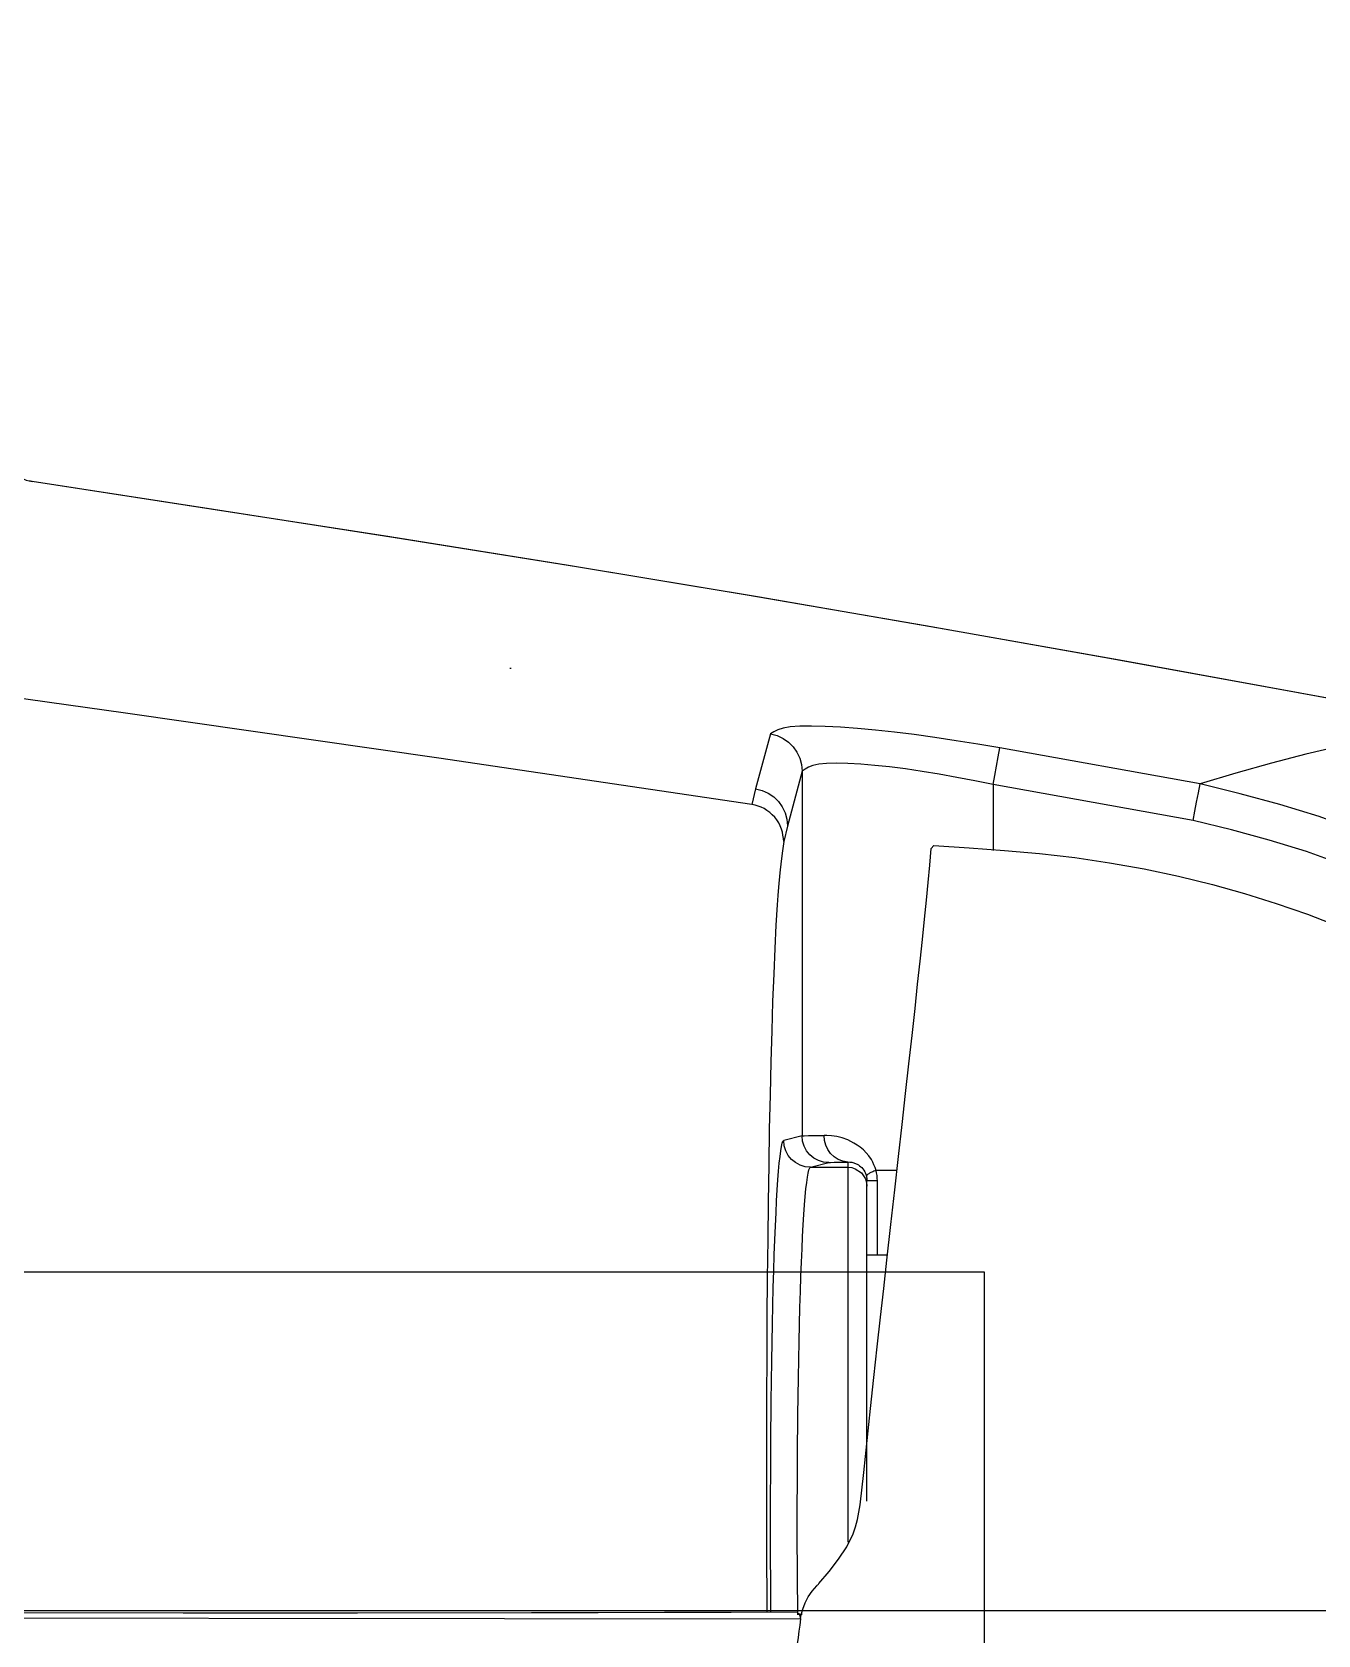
# Model space of a CAD drawing. Header units: millimetres. Extents: x 7294529 to 7346664, y 234399 to 276449.
# Drawn here: x 7302602.61 to 7302636.27, y 250892.88 to 250934.83 of the extents above; entities that cross this region are included whole.
import ezdxf
from ezdxf.xclip import XClip

# ---------------------------------------------------------------- set-up
doc = ezdxf.new("R2010")
doc.units = ezdxf.units.MM
doc.header["$LTSCALE"] = 100
doc.header["$XCLIPFRAME"] = 2
for name, color, linetype in [('BP', 7, 'Continuous'), ('U-39B-EX$0$FUR_욕실', 8, 'Continuous'), ('U-39B-EX$0$HAT', 8, 'Continuous'), ('U-39B-EX$0$S-ELE', 4, 'Continuous')]:
    doc.layers.add(name, color=color, linetype=linetype)

# ---------------------------------------------------------------- blocks, each defined once
blk = doc.blocks.new('U-39B-EX$0$대변기')
blk.add_wipeout([(22.249, 172.542), (8.912, 147.747), (6.746, 136.341), (0, 0), (6.746, -136.341), (8.912, -147.747), (22.075, -172.29), (48.748, -190.928), (71.393, -195), (166.776, -195), (163.874, -199.595), (211.559, -201.09), (211.593, -201.598), (211.811, -202.635), (212.508, -203.592), (213.122, -203.98), (214.154, -204.198), (220.754, -204.198), (220.754, -206.356), (211.679, -206.357), (211.156, -206.396), (210.27, -206.678), (209.31, -207.428), (208.746, -208.406), (208.586, -209.092), (208.561, -209.456), (208.566, -265.023), (208.683, -265.023), (208.781, -265.75), (209.146, -266.635), (209.439, -267.037), (210.115, -267.628), (210.657, -267.918), (211.055, -268.028), (211.754, -268.123), (489.288, -268.123), (490.393, -267.862), (490.867, -267.712), (491.452, -267.223), (492.007, -266.495), (492.243, -265.953), (492.338, -265.585), (492.393, -265), (492.393, -209.472), (492.274, -208.615), (492.053, -208.038), (491.645, -207.418), (491.175, -206.97), (490.657, -206.651), (490.048, -206.44), (489.564, -206.376), (489.288, -206.356), (294.651, -206.356), (294.651, -204.198), (299.371, -204.198), (299.927, -204.142), (300.815, -203.772), (301.133, -203.526), (301.57, -203.013), (301.802, -202.567), (301.976, -201.864), (301.977, -201.814), (356.763, -202.115), (409.646, -200.732), (451.071, -197.491), (521.76, -184.127), (558.832, -171.77), (607.507, -146.927), (640.318, -121.724), (666.396, -92.635), (682.862, -64.812), (689.365, -48.845), (694.462, -30.579), (696.683, -17.3), (697.462, -8.646), (697.701, 0.017), (696.016, 21.31), (691.269, 41.797), (683.337, 62.602), (669.046, 87.706), (652.78, 108.071), (630.642, 128.959), (599.081, 150.929), (558.195, 170.853), (516.937, 184.225), (478.6, 192.501), (440.581, 197.364), (409.565, 199.556), (375.328, 200.688), (311.092, 200.701), (281.722, 200.871), (251.346, 200.76), (223.329, 200.377), (188.294, 199.951), (182.405, 198.155), (177.519, 194.766), (79.796, 195), (40.704, 194.567), (37.247, 193.227), (37.247, 185.308)]).dxf.layer = 'U-39B-EX$0$FUR_욕실'
at = {"layer": 'U-39B-EX$0$FUR_욕실'}
for p, q in [((186.487, -173.181), (186.487, 0)), ((195.349, -186.996), (195.349, 0)), ((172.402, -167.574, 0), (173.838, -167.186, 0)), ((173.838, -167.186, 0), (174.247, -167.088, 0)), ((173.381, -168.407, 0), (174.814, -168.02, 0)), ((174.814, -168.02, 0), (175.222, -167.922, 0)), ((182.923, -168.402, 0), (183.043, -167.921, 0)), ((173.381, -168.407, 0), (182.923, -168.402, 0)), ((195.426, -168.291, 0), (195.423, -168.3, 0)), ((195.441, -168.3, 0), (195.442, -168.4, 0)), ((195.562, -168.36, 0), (195.561, -168.36, 0)), ((195.561, -168.36, 0), (195.561, -168.36, 0)), ((195.561, -168.36, 0), (195.561, -168.36, 0)), ((183.743, -168.621, 0), (183.623, -169.101, 0)), ((183.743, -168.621, 0), (183.743, -169.6, 0)), ((183.606, -169.6, 0), (183.743, -169.6, 0)), ((183.743, -169.6, 0), (193.554, -169.6, 0)), ((184.243, -170.1, 0), (184.094, -170.1, 0)), ((192.481, -170.1, 0), (184.243, -170.1, 0)), ((186.039, -170.1, 0), (186.032, -170.636, 0)), ((183.831, -170.883, 0), (183.826, -170.339, 0)), ((186.035, -170.375, 0), (184.099, -170.377, 0)), ((175.406, -171.783, 0), (175.322, -171.849, 0)), ((199.603, -173.181), (186.487, -173.181)), ((173.706, -178.823, 0), (172.766, -173.576, 0)), ((173.729, -173.404, 0), (175.455, -173.403, 0)), ((174.668, -178.645, 0), (173.729, -173.404, 0))]:
    blk.add_line(p, q, dxfattribs=at)
at = {"layer": 'U-39B-EX$0$FUR_욕실', "elevation": 0, "flags": 128}
blk.add_lwpolyline([(195.52, -128.395), (195.526, -137.361), (195.562, -168.36), (195.562, -168.36), (195.562, -168.36)], dxfattribs=at)
at = {"layer": 'U-39B-EX$0$FUR_욕실'}
for centre, radius, start, end in [((174.823, -167.021, 0), 0.999, 189.5103, 269.4537), ((173.388, -167.407, 0), 1, 189.608, 269.5851), ((183.043, -168.621, 0), 0.7, 0.0368, 89.9959), ((182.923, -169.102, 0), 0.7, 0.0368, 89.9959), ((182.942, -169.646, 0), 0.666, 3.9982, 92.6742), ((184.243, -169.6, 0), 0.5, 179.9989, 269.9989), ((178.677, -170.333, 0), 5.423, 359.537, 2.4653), ((192.632, -281.74, 0), 109.973, 99.8976, 100.40724), ((193.573, -283.702, 0), 106.745, 100.20106, 100.72612)]:
    blk.add_arc(centre, radius, start, end, dxfattribs=at)
for centre, major_axis, ratio, start_param, end_param in [((193.042, -167.924, 0), (-10, 0), 0.034921, 4.474522, 6.274459), ((182.924, -173.399, 0), (0, 5), 0.005239, 0.034914, 0.48754), ((193.042, -168.624, 0), (-9.3, 0), 0.037549, 4.449697, 6.274459), ((183.624, -173.399, 0), (0, 4.3), 0.008729, 0.034916, 0.487543)]:
    blk.add_ellipse(centre, major_axis=major_axis, ratio=ratio, start_param=start_param, end_param=end_param, dxfattribs=at)
for points, knots in [([(174.247, -167.088, 0), (172.636, -156.155, 0), (169.406, -134.243, 0), (165.861, -101.098, 0), (163.284, -67.731, 0), (161.683, -34.201, 0), (161.484, -11.798, 0), (161.384, -0.59, 0)], [0, 0, 0, 0, 0.198682, 0.398223, 0.598432, 0.7991, 1, 1, 1, 1]), ([(195.368, -128.357, 0), (195.376, -133.262, 0), (195.395, -144.265, 0), (195.412, -157.573, 0), (195.386, -165.966, 0), (195.379, -168.29, 0)], [0, 0, 0, 0, 0.367718, 0.82489, 1, 1, 1, 1]), ([(164.806, -147.39, 0), (164.919, -147.401, 0), (165.144, -147.423, 0), (165.443, -147.595, 0), (165.67, -147.849, 0), (165.768, -148.084, 0), (165.791, -148.218, 0), (165.795, -148.242, 0)], [0, 0, 0, 0, 0.2370794, 0.4741585, 0.7112432, 0.9483368, 1, 1, 1, 1]), ([(172.204, -186.166, 0), (171.045, -179.862, 0), (168.726, -167.251, 0), (166.772, -154.579, 0), (165.795, -148.242, 0)], [0, 0, 0, 0, 0.499908, 1, 1, 1, 1]), ([(172.101, -185.621, 0), (170.961, -179.407, 0), (168.683, -166.977, 0), (166.758, -154.488, 0), (165.795, -148.242, 0)], [0, 0, 0, 0, 0.49991, 1, 1, 1, 1]), ([(175.222, -167.922, 0), (175.11, -167.91, 0), (174.879, -167.886, 0), (174.573, -167.699, 0), (174.339, -167.424, 0), (174.277, -167.197, 0), (174.247, -167.088, 0)], [0, 0, 0, 0, 0.242192, 0.5, 0.757808, 1, 1, 1, 1]), ([(172.766, -173.576, 0), (172.641, -172.813, 0), (172.391, -171.286, 0), (172.2, -169.318, 0), (172.181, -167.911, 0), (172.329, -167.687, 0), (172.402, -167.574, 0)], [0, 0, 0, 0, 0.249935, 0.499866, 0.749873, 1, 1, 1, 1]), ([(175.222, -167.922, 0), (175.542, -167.874, 0), (176.182, -167.778, 0), (178.548, -167.654, 0), (181.726, -167.556, 0), (185.6, -167.495, 0), (189.732, -167.468, 0), (193.065, -167.463, 0), (194.907, -167.478, 0), (195.381, -167.481, 0)], [0, 0, 0, 0, 0.157505, 0.31503, 0.472719, 0.629591, 0.787479, 0.94526, 1, 1, 1, 1]), ([(173.729, -173.404, 0), (173.604, -172.769, 0), (173.356, -171.501, 0), (173.168, -169.86, 0), (173.154, -168.687, 0), (173.305, -168.501, 0), (173.381, -168.407, 0)], [0, 0, 0, 0, 0.2507333, 0.5005334, 0.7500046, 1, 1, 1, 1]), ([(195.561, -168.36, 0), (195.475, -168.376, 0), (195.162, -168.434, 0), (194.852, -168.626, 0), (194.658, -168.823, 0), (194.639, -168.842, 0)], [0, 0, 0, 0, 0.256389, 0.92967, 1, 1, 1, 1]), ([(195.423, -168.3, 0), (195.42, -168.304, 0), (195.412, -168.317, 0), (195.456, -168.339, 0), (195.526, -168.353, 0), (195.561, -168.36, 0)], [0, 0, 0, 0, 0.175181, 0.587591, 1, 1, 1, 1]), ([(195.562, -168.36, 0), (195.779, -168.332, 0), (196.059, -168.295, 0), (196.342, -168.258, 0), (196.405, -168.25, 0)], [0, 0, 0, 0, 0.776337, 1, 1, 1, 1]), ([(183.826, -170.339, 0), (183.728, -170.302, 0), (183.477, -170.207, 0), (183.196, -169.924, 0), (182.961, -169.499, 0), (182.912, -169.179, 0), (182.911, -169.005, 0), (182.911, -168.981, 0)], [0, 0, 0, 0, 0.132558, 0.33741, 0.549604, 0.938893, 1, 1, 1, 1]), ([(194.639, -168.842, 0), (194.219, -169.201, 0), (193.578, -169.749, 0), (192.837, -169.88, 0), (192.582, -169.925, 0)], [0, 0, 0, 0, 0.654659, 1, 1, 1, 1]), ([(183.606, -169.6, 0), (183.608, -169.665, 0), (183.61, -169.758, 0), (183.711, -169.929, 0), (183.819, -170.025, 0), (183.925, -170.072, 0), (183.97, -170.084, 0), (183.979, -170.086, 0)], [0, 0, 0, 0, 0.5173403, 0.7293603, 0.9042764, 0.9807784, 1, 1, 1, 1]), ([(192.582, -169.925, 0), (191.449, -170.045, 0), (189.179, -170.286, 0), (185.821, -170.659, 0), (182.527, -171.03, 0), (179.57, -171.362, 0), (177.144, -171.624, 0), (175.986, -171.73, 0), (175.406, -171.783, 0)], [0, 0, 0, 0, 0.140873, 0.282392, 0.466914, 0.652853, 0.825856, 1, 1, 1, 1]), ([(183.979, -170.086, 0), (184.007, -170.092, 0), (184.044, -170.099, 0), (184.084, -170.099, 0), (184.094, -170.1, 0)], [0, 0, 0, 0, 0.735071, 1, 1, 1, 1]), ([(184.099, -170.377, 0), (184.006, -170.37, 0), (183.913, -170.363, 0), (183.826, -170.339, 0), (183.826, -170.339, 0)], [0, 0, 0, 0, 0.999783, 1, 1, 1, 1]), ([(175.322, -171.849, 0), (175.401, -173.083, 0), (175.56, -175.55, 0), (176.263, -179.118, 0), (177.361, -182.472, 0), (178.867, -185.537, 0), (180.804, -188.241, 0), (183.255, -190.694, 0), (186.229, -192.706, 0), (189.799, -194.3, 0), (193.719, -195.274, 0), (202.891, -196.301, 0), (217.217, -197.586, 0), (237.029, -199.105, 0), (257.294, -200.289, 0), (276.281, -201.111, 0), (293.916, -201.654, 0), (310.104, -201.989, 0), (326.565, -202.174, 0), (343.471, -202.202, 0), (360.776, -202.104, 0), (378.428, -201.847, 0), (396.205, -201.357, 0), (414.392, -200.544, 0), (432.963, -199.352, 0), (445.553, -198.058, 0), (451.847, -197.411, 0)], [0, 0, 0, 0, 0.011878, 0.023745, 0.03504, 0.046327, 0.057664, 0.069006, 0.082797, 0.096612, 0.112546, 0.128518, 0.202229, 0.276443, 0.350679, 0.424875, 0.480613, 0.536408, 0.592191, 0.64791, 0.70551, 0.763162, 0.820811, 0.878407, 0.939206, 1, 1, 1, 1]), ([(183.844, -191.571, 0), (182.693, -190.829, 0), (180.392, -189.347, 0), (177.694, -186.218, 0), (175.648, -182.631, 0), (174.995, -179.974, 0), (174.668, -178.645, 0)], [0, 0, 0, 0, 0.249982, 0.499972, 0.749977, 1, 1, 1, 1]), ([(172.278, -185.574, 0), (172.387, -184.577, 0), (172.606, -182.577, 0), (173.339, -180.076, 0), (173.706, -178.823, 0)], [0, 0, 0, 0, 0.498685, 1, 1, 1, 1]), ([(183.38, -192.426, 0), (182.168, -191.645, 0), (179.744, -190.083, 0), (176.9, -186.789, 0), (174.742, -183.016, 0), (174.051, -180.22, 0), (173.706, -178.823, 0)], [0, 0, 0, 0, 0.250147, 0.500234, 0.750199, 1, 1, 1, 1])]:
    blk.add_open_spline(points, degree=3, knots=knots, dxfattribs=at)
blk.add_open_spline([(183.826, -170.339, 0), (183.841, -170.3, 0), (183.871, -170.223, 0), (183.913, -170.142, 0), (183.951, -170.091, 0), (183.97, -170.088, 0), (183.979, -170.086, 0)], degree=3, dxfattribs=at)
blk = doc.blocks.new('U-39B-EX$0$욕실-39')
at = {"layer": 'U-39B-EX$0$HAT'}
h = blk.add_hatch(dxfattribs=at)
h.set_pattern_fill('_USER', color=256, scale=300, angle=180, double=1, pattern_type=0)
h.set_pattern_definition([(180, (-1320.9, 1400), (-4e-14, -300), []), (270, (-1320.9, 1400), (300, -6e-14), [])])
h.paths.add_polyline_path([(-1320.887, 1400), (0, 1400), (0, 0), (-1320.887, 0)])
h.paths.add_polyline_path([(0, 2300), (-1000, 2300), (-1000, 1440), (0, 1440)])
at = {"layer": 'U-39B-EX$0$FUR_욕실'}
blk.add_blockref('U-39B-EX$0$대변기', (-1469.488, 399.99), dxfattribs=at)
blk = doc.blocks.new('U-39B-EX$0$S-CEN')
at = {"layer": 'U-39B-EX$0$S-ELE'}
h = blk.add_hatch(dxfattribs=at)
h.set_pattern_fill('DOTS', color=256, scale=50, angle=-90)
h.set_pattern_definition([(270, (-2583.67, 9697.5), (79.375, -39.6875), [0, -79.375])])
h.paths.add_polyline_path([(-5625, 6330), (-5625, 5260), (-3250, 5260), (-3250, 6830), (-4720, 6830), (-4720, 6330)])
blk = doc.blocks.new('U-39B-EX', base_point=(0, 0))
at = {"layer": 'U-39B-EX$0$FUR_욕실', "xscale": -1.000000000000003, "rotation": 90}
blk.add_blockref('U-39B-EX$0$욕실-39', (-3285, -3935), dxfattribs=at)
at = {"layer": 'U-39B-EX$0$S-ELE'}
blk.add_blockref('U-39B-EX$0$S-CEN', (0, -9230), dxfattribs=at)

msp = doc.modelspace()

# ---------------------------------------------------------------- block references
at = {"layer": 'BP'}
ref = msp.add_blockref('U-39B-EX', (7306139.356, 253554.377), dxfattribs=at)
XClip(ref).set_block_clipping_path([(-7279.9999999991, 1285.0000000001), (-3835.7908654474, 1285.0000000001), (-3335.7908654474, 784.9999999997), (144.2091345536, 784.9999999997), (144.2091345536, -9729.9999999999), (-7279.9999999991, -9729.9999999999)])

doc.saveas('drawing.dxf')
